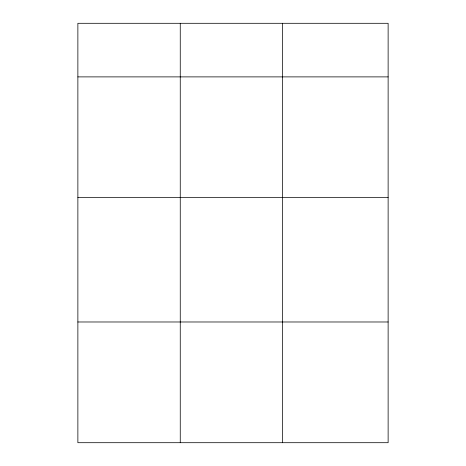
<?xml version="1.0" encoding="UTF-8"?>
<svg xmlns="http://www.w3.org/2000/svg" width="466" height="466" viewBox="0 0 466 466"><rect width="100%" height="100%" fill="white"/><g stroke="black" fill="none" stroke-linecap="round" stroke-linejoin="round"><path stroke-width="0.7" d="M388.126 197.607L388.126 23.3L77.874 23.3L77.874 442.7L388.126 442.7L388.126 197.607L77.874 197.607M77.874 76.89L388.126 76.89M77.874 321.983L388.126 321.983M282.641 23.3L282.641 442.7M180.255 23.3L180.255 442.7"/></g></svg>
